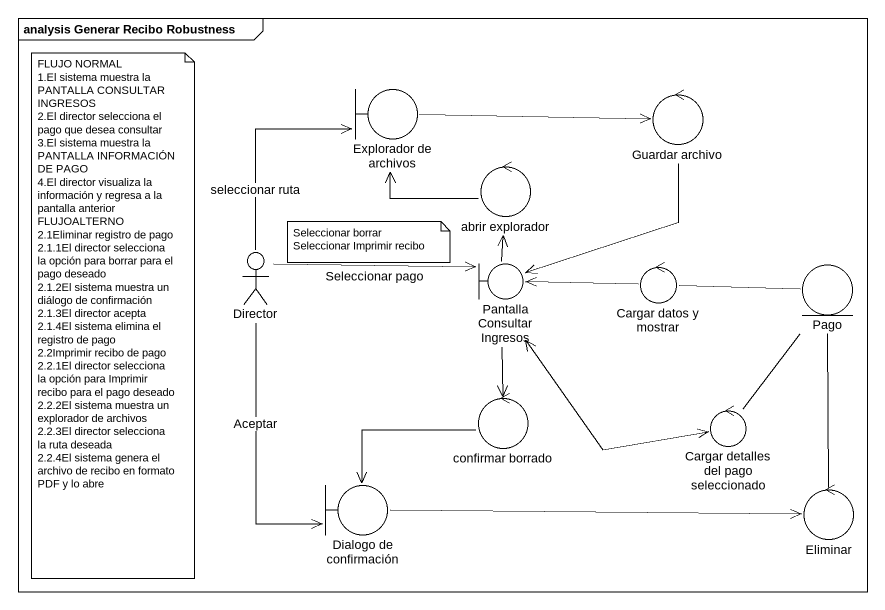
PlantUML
@startuml
mainframe analysis Generar Recibo Robustness
boundary "Explorador de archivos" as Explorador_de_archivos #FFFFFF
control "Guardar archivo" as Guardar_archivo #FFFFFF
control "abrir explorador" as abrir_explorador #FFFFFF
actor Director
boundary "Pantalla Consultar Ingresos" as Pantalla_Consultar_Ingresos #FFFFFF
control "Cargar datos y mostrar" as Cargar_datos_y_mostrar #FFFFFF
entity Pago #FFFFFF
control "confirmar borrado" as confirmar_borrado #FFFFFF
control "Cargar detalles del pago seleccionado" as Cargar_detalles_del_pago #FFFFFF
boundary "Dialogo de confirmación" as Dialogo_de_confirmación #FFFFFF
control Eliminar #FFFFFF
Explorador_de_archivos -right-> Guardar_archivo
Guardar_archivo --> Pantalla_Consultar_Ingresos
abrir_explorador -up-> Explorador_de_archivos
Director -up-> Explorador_de_archivos : seleccionar ruta
Director -right-> Pantalla_Consultar_Ingresos : Seleccionar pago
Director --> Dialogo_de_confirmación : Aceptar
Pantalla_Consultar_Ingresos -up-> abrir_explorador
Pantalla_Consultar_Ingresos --> confirmar_borrado
Pantalla_Consultar_Ingresos <--> Cargar_detalles_del_pago
Cargar_datos_y_mostrar -left-> Pantalla_Consultar_Ingresos
Cargar_datos_y_mostrar -right- Pago
confirmar_borrado --> Dialogo_de_confirmación
Cargar_detalles_del_pago -up- Pago
Dialogo_de_confirmación -right-> Eliminar
Eliminar -up- Pago
note as N1
  FLUJO NORMAL
  1.El sistema muestra la PANTALLA CONSULTAR INGRESOS
  2.El director selecciona el pago que desea consultar
  3.El sistema muestra la PANTALLA INFORMACIÓN DE PAGO
  4.El director visualiza la información y regresa a la pantalla anterior
  FLUJOALTERNO
  2.1Eliminar registro de pago
  2.1.1El director selecciona la opción para borrar para el pago deseado
  2.1.2El sistema muestra un diálogo de confirmación
  2.1.3El director acepta
  2.1.4El sistema elimina el registro de pago
  2.2Imprimir recibo de pago
  2.2.1El director selecciona la opción para Imprimir recibo para el pago deseado
  2.2.2El sistema muestra un explorador de archivos
  2.2.3El director selecciona la ruta deseada
  2.2.4El sistema genera el archivo de recibo en formato PDF y lo abre
end note
note as N2
  Seleccionar borrar
  Seleccionar Imprimir recibo
end note
@enduml
